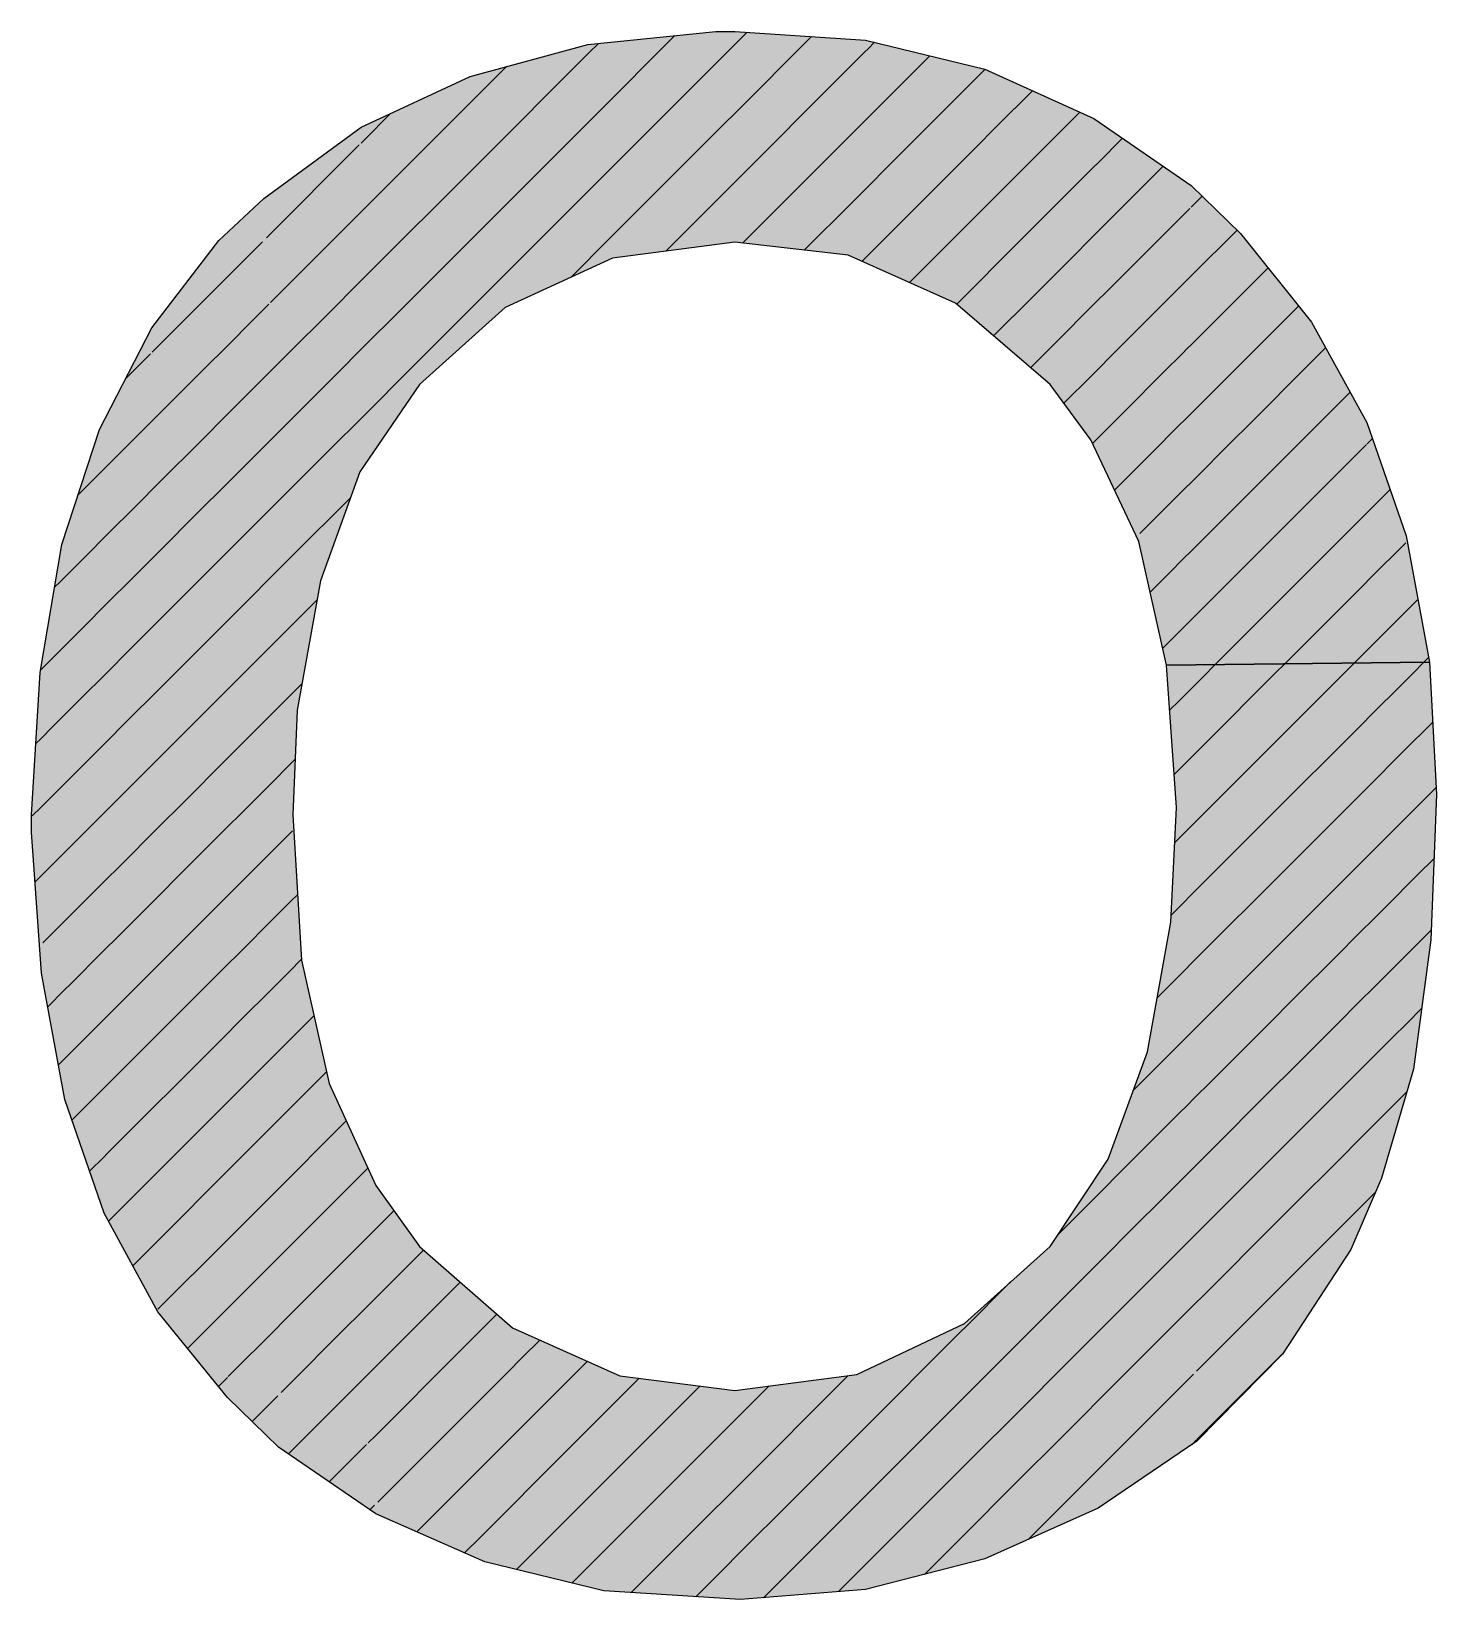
# Model space of a CAD drawing. Extents: x 0 to 7795, y 0 to 4205.
# Drawn here: x 7300.99 to 7308.21, y 682.16 to 690.22 of the extents above; entities that cross this region are included whole.
import ezdxf

# ---------------------------------------------------------------- set-up
doc = ezdxf.new("R2010")
doc.units = 0
doc.header["$MEASUREMENT"] = 0
doc.layers.add('MTH-CARIMBO-TXT1', color=1, linetype='CONTINUOUS')

msp = doc.modelspace()

# ---------------------------------------------------------------- linework, layer by layer
at = {"layer": 'MTH-CARIMBO-TXT1', "linetype": 'Continuous'}
for p, q in [((7303.891329, 689.793699), (7304.297132, 690.199502)), ((7304.604244, 690.153061), (7304.667917, 690.216733)), ((7304.604244, 689.799508), (7304.999373, 690.194636)), ((7303.827569, 690.083492), (7303.85468, 690.110603)), ((7303.85468, 690.110603), (7303.9033, 690.159224)), ((7304.520703, 690.069519), (7304.604244, 690.153061)), ((7305.170409, 690.012119), (7305.271516, 690.113226)), ((7305.271516, 690.113226), (7305.291372, 690.133082)), ((7305.291372, 690.133082), (7305.323105, 690.164815)), ((7303.262306, 689.871782), (7303.430376, 690.039853)), ((7303.308673, 689.564597), (7303.827569, 690.083492)), ((7304.369268, 689.918085), (7304.520703, 690.069519)), ((7305.381579, 689.869736), (7305.607334, 690.095491)), ((7305.471786, 689.606389), (7305.888813, 690.023416)), ((7304.604244, 689.445954), (7305.170409, 690.012119)), ((7303.21779, 689.827267), (7303.262306, 689.871782)), ((7303.927978, 689.476794), (7304.369268, 689.918085)), ((7305.24032, 689.728477), (7305.381579, 689.869736)), ((7305.95045, 689.7315), (7306.134497, 689.915547)), ((7302.699106, 689.662136), (7302.835426, 689.798456)), ((7302.764277, 689.373754), (7303.21779, 689.827267)), ((7303.665048, 689.567418), (7303.891329, 689.793699)), ((7304.549793, 689.745056), (7304.604244, 689.799508)), ((7306.011175, 689.438671), (7306.377768, 689.805264)), ((7304.073947, 689.26921), (7304.549793, 689.745056)), ((7304.644866, 689.133022), (7305.24032, 689.728477)), ((7305.838664, 689.619714), (7305.95045, 689.7315)), ((7302.196891, 689.159921), (7302.674305, 689.637335)), ((7302.683901, 689.646931), (7302.699106, 689.662136)), ((7306.473533, 689.547476), (7306.597322, 689.671265)), ((7303.147879, 689.403802), (7303.308673, 689.564597)), ((7303.355041, 689.257411), (7303.665048, 689.567418)), ((7305.209124, 689.343727), (7305.471786, 689.606389)), ((7305.561993, 689.343043), (7305.838664, 689.619714)), ((7306.447261, 689.521204), (7306.473533, 689.547476)), ((7303.502528, 689.051344), (7303.927978, 689.476794)), ((7306.0719, 689.145843), (7306.400665, 689.474608)), ((7306.400665, 689.474608), (7306.447261, 689.521204)), ((7306.507571, 689.227961), (7306.806951, 689.527341)), ((7302.829448, 689.085371), (7303.147879, 689.403802)), ((7304.249551, 689.091261), (7304.578882, 689.420592)), ((7304.578882, 689.420592), (7304.604244, 689.445954)), ((7305.788515, 689.216011), (7306.011175, 689.438671)), ((7302.682403, 689.29188), (7302.764277, 689.373754)), ((7304.961844, 689.096447), (7305.209124, 689.343727)), ((7305.257824, 689.038874), (7305.561993, 689.343043)), ((7306.541609, 688.908445), (7306.930765, 689.297601)), ((7306.930765, 689.297601), (7306.943991, 689.310827)), ((7306.950599, 689.317436), (7307.006996, 689.373832)), ((7302.218576, 688.828052), (7302.63073, 689.240207)), ((7302.63073, 689.240207), (7302.641436, 689.250913)), ((7302.641436, 689.250913), (7302.682403, 689.29188)), ((7303.077967, 688.980337), (7303.355041, 689.257411)), ((7303.964626, 689.15989), (7304.073947, 689.26921)), ((7306.444032, 689.164422), (7306.507571, 689.227961)), ((7301.953823, 688.916854), (7302.176976, 689.140006)), ((7303.761303, 688.956566), (7303.964626, 689.15989)), ((7305.6522, 689.079696), (7305.788515, 689.216011)), ((7305.745279, 688.819222), (7306.0719, 689.145843)), ((7306.331341, 689.051731), (7306.444032, 689.164422)), ((7306.952229, 688.965511), (7307.186411, 689.199694)), ((7302.680905, 688.936828), (7302.829448, 689.085371)), ((7305.502338, 688.929834), (7305.6522, 689.079696)), ((7302.894619, 688.796989), (7303.077967, 688.980337)), ((7303.401409, 688.950225), (7303.502528, 689.051344)), ((7306.132625, 688.853014), (7306.331341, 689.051731)), ((7307.215644, 688.875373), (7307.346063, 689.005793)), ((7301.609181, 688.572212), (7301.9382, 688.90123)), ((7301.9382, 688.90123), (7301.953823, 688.916854)), ((7302.606579, 688.862502), (7302.680905, 688.936828)), ((7303.008055, 688.556872), (7303.401409, 688.950225)), ((7306.440804, 688.80764), (7306.541609, 688.908445)), ((7306.869865, 688.883148), (7306.924789, 688.938071)), ((7306.924789, 688.938071), (7306.938941, 688.952224)), ((7306.938941, 688.952224), (7306.952229, 688.965511)), ((7302.190242, 688.799718), (7302.209313, 688.81879)), ((7302.24026, 688.496184), (7302.587155, 688.843078)), ((7302.587155, 688.843078), (7302.606579, 688.862502)), ((7305.935205, 688.655594), (7306.132625, 688.853014)), ((7306.575647, 688.588929), (7306.869865, 688.883148)), ((7306.953858, 688.613587), (7307.192154, 688.851883)), ((7307.192154, 688.851883), (7307.215644, 688.875373)), ((7301.956468, 688.565945), (7302.165927, 688.775404)), ((7302.165927, 688.775404), (7302.190242, 688.799718)), ((7302.679407, 688.581777), (7302.894619, 688.796989)), ((7306.262017, 688.628853), (7306.440804, 688.80764)), ((7307.22846, 688.534636), (7307.503555, 688.809731)), ((7302.571721, 688.474091), (7302.679407, 688.581777)), ((7306.193349, 688.560185), (7306.262017, 688.628853)), ((7306.437575, 688.450858), (7306.575647, 688.588929)), ((7306.905586, 688.565315), (7306.930483, 688.590212)), ((7306.930483, 688.590212), (7306.953858, 688.613587)), ((7307.578445, 688.531067), (7307.64262, 688.595243)), ((7301.475609, 688.438639), (7301.601257, 688.564287)), ((7301.611258, 688.220735), (7301.916834, 688.526311)), ((7301.916834, 688.526311), (7301.956468, 688.565945)), ((7302.225239, 688.481162), (7302.24026, 688.496184)), ((7302.677909, 688.226725), (7302.95979, 688.508607)), ((7302.95979, 688.508607), (7303.008055, 688.556872)), ((7306.12513, 688.491966), (7306.193349, 688.560185)), ((7306.808966, 688.468695), (7306.905586, 688.565315)), ((7307.178912, 688.485088), (7307.22846, 688.534636)), ((7307.241277, 688.193899), (7307.564247, 688.516869)), ((7307.564247, 688.516869), (7307.578445, 688.531067)), ((7302.154879, 688.410802), (7302.19431, 688.450234)), ((7302.19431, 688.450234), (7302.225239, 688.481162)), ((7302.261945, 688.164315), (7302.54358, 688.44595)), ((7302.54358, 688.44595), (7302.571721, 688.474091)), ((7306.296207, 688.30949), (7306.437575, 688.450858)), ((7306.609684, 688.269414), (7306.808966, 688.468695)), ((7306.955487, 688.261663), (7307.178912, 688.485088)), ((7301.959113, 688.215037), (7302.154879, 688.410802)), ((7307.5928, 688.191869), (7307.768181, 688.36725)), ((7306.443359, 688.103088), (7306.609684, 688.269414)), ((7306.922025, 688.228201), (7306.955487, 688.261663)), ((7301.34074, 687.950217), (7301.581001, 688.190478)), ((7301.581001, 688.190478), (7301.611258, 688.220735)), ((7301.895469, 688.151392), (7301.959113, 688.215037)), ((7302.536864, 688.08568), (7302.677909, 688.226725)), ((7306.748067, 688.054243), (7306.886384, 688.192559)), ((7306.886384, 688.192559), (7306.922025, 688.228201)), ((7307.16567, 688.118293), (7307.241277, 688.193899)), ((7307.553999, 688.153068), (7307.5928, 688.191869)), ((7301.613335, 687.869258), (7301.895469, 688.151392)), ((7302.14383, 688.0462), (7302.198379, 688.100749)), ((7302.198379, 688.100749), (7302.241165, 688.143535)), ((7302.241165, 688.143535), (7302.261945, 688.164315)), ((7306.957117, 687.909739), (7307.16567, 688.118293)), ((7307.254093, 687.853162), (7307.553999, 688.153068)), ((7307.607154, 687.85267), (7307.851849, 688.097365)), ((7307.856161, 688.101677), (7307.88279, 688.128306)), ((7301.961758, 687.864128), (7302.14383, 688.0462)), ((7302.283629, 687.832446), (7302.500004, 688.048821)), ((7302.500004, 688.048821), (7302.536864, 688.08568)), ((7306.643722, 687.949898), (7306.748067, 688.054243)), ((7301.229117, 687.838594), (7301.327138, 687.936615)), ((7301.327138, 687.936615), (7301.34074, 687.950217)), ((7306.556634, 687.862809), (7306.643722, 687.949898)), ((7301.560746, 687.816669), (7301.613335, 687.869258)), ((7301.874103, 687.776473), (7301.961758, 687.864128)), ((7306.867181, 687.819803), (7306.913567, 687.866189)), ((7306.913567, 687.866189), (7306.957117, 687.909739)), ((7307.152429, 687.751498), (7307.254093, 687.853162)), ((7307.543751, 687.789267), (7307.607154, 687.85267)), ((7307.862832, 687.754794), (7307.973704, 687.865666)), ((7301.342697, 687.598621), (7301.560746, 687.816669)), ((7301.615411, 687.517781), (7301.874103, 687.776473)), ((7302.202447, 687.751264), (7302.257091, 687.805907)), ((7302.257091, 687.805907), (7302.283629, 687.832446)), ((7302.502007, 687.69727), (7302.6288, 687.824063)), ((7306.687168, 687.63979), (7306.867181, 687.819803)), ((7307.266909, 687.512425), (7307.543751, 687.789267)), ((7302.132782, 687.681598), (7302.202447, 687.751264)), ((7302.456429, 687.651692), (7302.502007, 687.69727)), ((7306.958746, 687.557815), (7307.152429, 687.751498)), ((7307.621509, 687.513472), (7307.844879, 687.736842)), ((7307.844879, 687.736842), (7307.862832, 687.754794)), ((7301.964404, 687.51322), (7302.132782, 687.681598)), ((7302.305314, 687.500577), (7302.456429, 687.651692)), ((7301.146205, 687.402128), (7301.307721, 687.563644)), ((7301.307721, 687.563644), (7301.342697, 687.598621)), ((7306.905108, 687.504178), (7306.958746, 687.557815)), ((7307.869502, 687.407911), (7308.054387, 687.592796)), ((7301.54049, 687.44286), (7301.615411, 687.517781)), ((7301.852737, 687.401553), (7301.964404, 687.51322)), ((7302.206516, 687.401779), (7302.273016, 687.46828)), ((7302.273016, 687.46828), (7302.305314, 687.500577)), ((7306.739324, 687.338393), (7306.847978, 687.447047)), ((7306.847978, 687.447047), (7306.905108, 687.504178)), ((7307.139187, 687.384703), (7307.266909, 687.512425)), ((7307.533503, 687.425466), (7307.621509, 687.513472)), ((7301.107733, 687.363656), (7301.136156, 687.392079)), ((7301.136156, 687.392079), (7301.146205, 687.402128)), ((7301.344654, 687.247024), (7301.54049, 687.44286)), ((7301.617488, 687.166305), (7301.852737, 687.401553)), ((7302.121733, 687.316996), (7302.206516, 687.401779)), ((7306.960375, 687.205891), (7307.139187, 687.384703)), ((7307.279726, 687.171688), (7307.533503, 687.425466)), ((7307.635864, 687.174273), (7307.83791, 687.376319)), ((7307.83791, 687.376319), (7307.869502, 687.407911)), ((7301.967049, 687.162312), (7302.121733, 687.316996)), ((7302.412854, 687.254564), (7302.457474, 687.299183)), ((7308.060979, 687.245835), (7308.116034, 687.300889)), ((7301.288304, 687.190674), (7301.344654, 687.247024)), ((7302.326999, 687.168708), (7302.412854, 687.254564)), ((7306.89665, 687.142166), (7306.960375, 687.205891)), ((7307.876173, 687.061029), (7308.040245, 687.225101)), ((7308.040245, 687.225101), (7308.060979, 687.245835)), ((7301.148046, 687.050416), (7301.288304, 687.190674)), ((7301.520234, 687.069051), (7301.617488, 687.166305)), ((7301.831371, 687.026634), (7301.967049, 687.162312)), ((7302.210584, 687.052294), (7302.288942, 687.130652)), ((7302.288942, 687.130652), (7302.326999, 687.168708)), ((7306.828776, 687.074292), (7306.89665, 687.142166)), ((7307.125945, 687.017908), (7307.279726, 687.171688)), ((7307.523255, 687.061664), (7307.635864, 687.174273)), ((7301.118541, 687.020911), (7301.148046, 687.050416)), ((7301.346611, 686.895428), (7301.520234, 687.069051)), ((7302.110685, 686.952394), (7302.210584, 687.052294)), ((7306.803915, 687.049431), (7306.828776, 687.074292)), ((7307.292542, 686.830951), (7307.523255, 687.061664)), ((7307.83094, 687.015795), (7307.876173, 687.061029)), ((7301.035085, 686.937455), (7301.118541, 687.020911)), ((7301.619565, 686.814828), (7301.831371, 687.026634)), ((7306.962004, 686.853967), (7307.125945, 687.017908)), ((7307.650219, 686.835074), (7307.83094, 687.015795)), ((7308.065731, 686.897033), (7308.170955, 687.002257)), ((7301.268886, 686.817703), (7301.346611, 686.895428)), ((7301.969694, 686.811403), (7302.110685, 686.952394)), ((7308.026103, 686.857405), (7308.065731, 686.897033)), ((7301.149887, 686.698704), (7301.268886, 686.817703)), ((7301.499979, 686.695242), (7301.619565, 686.814828)), ((7301.810005, 686.651715), (7301.969694, 686.811403)), ((7302.304868, 686.793024), (7302.348683, 686.83684)), ((7302.348683, 686.83684), (7302.369279, 686.857435)), ((7302.369279, 686.857435), (7302.379982, 686.868139)), ((7306.888192, 686.780154), (7306.962004, 686.853967)), ((7307.112704, 686.651112), (7307.292542, 686.830951)), ((7307.513007, 686.697863), (7307.650219, 686.835074)), ((7307.882844, 686.714146), (7308.026103, 686.857405)), ((7302.214653, 686.702809), (7302.304868, 686.793024)), ((7306.839656, 686.731618), (7306.888192, 686.780154)), ((7301.034847, 686.583663), (7301.100926, 686.649743)), ((7301.100926, 686.649743), (7301.149887, 686.698704)), ((7301.348568, 686.543831), (7301.499979, 686.695242)), ((7301.621641, 686.463351), (7301.810005, 686.651715)), ((7302.099636, 686.587792), (7302.214653, 686.702809)), ((7306.963634, 686.502043), (7307.112704, 686.651112)), ((7307.305358, 686.490214), (7307.513007, 686.697863)), ((7307.664574, 686.495876), (7307.82397, 686.655272)), ((7307.82397, 686.655272), (7307.882844, 686.714146)), ((7308.070483, 686.548232), (7308.161983, 686.639732)), ((7308.161983, 686.639732), (7308.176993, 686.654742)), ((7308.176993, 686.654742), (7308.192256, 686.670004)), ((7301.013326, 686.562142), (7301.034847, 686.583663)), ((7301.972339, 686.460495), (7302.099636, 686.587792)), ((7301.249469, 686.444733), (7301.348568, 686.543831)), ((7302.320794, 686.455397), (7302.345006, 686.479609)), ((7306.879734, 686.418143), (7306.963634, 686.502043)), ((7307.099462, 686.284317), (7307.305358, 686.490214)), ((7307.502759, 686.334062), (7307.664574, 686.495876)), ((7307.889515, 686.367264), (7308.011961, 686.48971)), ((7308.011961, 686.48971), (7308.070483, 686.548232)), ((7301.151729, 686.346992), (7301.249469, 686.444733)), ((7301.479723, 686.321433), (7301.621641, 686.463351)), ((7301.788639, 686.276796), (7301.972339, 686.460495)), ((7302.218721, 686.353324), (7302.320794, 686.455397)), ((7306.863226, 686.401635), (7306.879734, 686.418143)), ((7301.083312, 686.278575), (7301.151729, 686.346992)), ((7301.350525, 686.192235), (7301.479723, 686.321433)), ((7302.088587, 686.22319), (7302.218721, 686.353324)), ((7307.318174, 686.149477), (7307.502759, 686.334062)), ((7307.817001, 686.294749), (7307.889515, 686.367264)), ((7308.178835, 686.30303), (7308.21067, 686.334865)), ((7301.036546, 686.23181), (7301.083312, 686.278575)), ((7301.623718, 686.111874), (7301.788639, 686.276796)), ((7306.965263, 686.150119), (7307.099462, 686.284317)), ((7307.678928, 686.156677), (7307.817001, 686.294749)), ((7308.075235, 686.199431), (7308.147526, 686.271721)), ((7308.147526, 686.271721), (7308.178835, 686.30303)), ((7300.992928, 686.188191), (7301.036546, 686.23181)), ((7301.230052, 686.071762), (7301.350525, 686.192235)), ((7301.974984, 686.109587), (7302.088587, 686.22319)), ((7307.492512, 685.97026), (7307.678928, 686.156677)), ((7307.997819, 686.122014), (7308.075235, 686.199431)), ((7301.459467, 685.947624), (7301.623718, 686.111874)), ((7301.767274, 685.901877), (7301.974984, 686.109587)), ((7302.22279, 686.003839), (7302.331231, 686.112281)), ((7306.880705, 686.06556), (7306.965263, 686.150119)), ((7307.08622, 685.917522), (7307.318174, 686.149477)), ((7307.896186, 686.020381), (7307.997819, 686.122014)), ((7301.065697, 685.907407), (7301.15357, 685.99528)), ((7301.15357, 685.99528), (7301.230052, 686.071762)), ((7302.077539, 685.858589), (7302.22279, 686.003839)), ((7306.866237, 686.051092), (7306.880705, 686.06556)), ((7307.810031, 685.934226), (7307.896186, 686.020381)), ((7301.352482, 685.840638), (7301.459467, 685.947624)), ((7306.966892, 685.798194), (7307.08622, 685.917522)), ((7307.330991, 685.80874), (7307.492512, 685.97026)), ((7307.693283, 685.817479), (7307.810031, 685.934226)), ((7308.133068, 685.90371), (7308.180676, 685.951318)), ((7308.180676, 685.951318), (7308.199506, 685.970148)), ((7301.006841, 685.848551), (7301.038246, 685.879956)), ((7301.038246, 685.879956), (7301.065697, 685.907407)), ((7301.210635, 685.698792), (7301.352482, 685.840638)), ((7301.625795, 685.760398), (7301.767274, 685.901877)), ((7301.977629, 685.758678), (7302.077539, 685.858589)), ((7307.983677, 685.754318), (7308.079987, 685.850629)), ((7308.079987, 685.850629), (7308.133068, 685.90371)), ((7301.439212, 685.573815), (7301.625795, 685.760398)), ((7301.745908, 685.526957), (7301.977629, 685.758678)), ((7302.322912, 685.750408), (7302.357657, 685.785154)), ((7306.891704, 685.723006), (7306.966892, 685.798194)), ((7307.072978, 685.550727), (7307.330991, 685.80874)), ((7307.482264, 685.606459), (7307.693283, 685.817479)), ((7307.902857, 685.673499), (7307.983677, 685.754318)), ((7301.155412, 685.643568), (7301.210635, 685.698792)), ((7302.226858, 685.654354), (7302.322912, 685.750408)), ((7306.847381, 685.678683), (7306.891704, 685.723006)), ((7307.803061, 685.573703), (7307.902857, 685.673499)), ((7301.048082, 685.536239), (7301.155412, 685.643568)), ((7302.06649, 685.493987), (7302.226858, 685.654354)), ((7307.343807, 685.468002), (7307.482264, 685.606459)), ((7308.118611, 685.535699), (7308.182518, 685.599606)), ((7301.354439, 685.489042), (7301.439212, 685.573815)), ((7301.627871, 685.408921), (7301.745908, 685.526957)), ((7306.968522, 685.44627), (7307.072978, 685.550727)), ((7307.707638, 685.47828), (7307.803061, 685.573703)), ((7308.08474, 685.501828), (7308.118611, 685.535699)), ((7301.191218, 685.325821), (7301.354439, 685.489042)), ((7301.980274, 685.40777), (7302.06649, 685.493987)), ((7302.314593, 685.388536), (7302.37767, 685.451613)), ((7306.902704, 685.380452), (7306.968522, 685.44627)), ((7307.059737, 685.183932), (7307.343807, 685.468002)), ((7307.472016, 685.242658), (7307.707638, 685.47828)), ((7307.969534, 685.386623), (7308.08474, 685.501828)), ((7301.418956, 685.200006), (7301.627871, 685.408921)), ((7301.724542, 685.152038), (7301.980274, 685.40777)), ((7302.230927, 685.30487), (7302.314593, 685.388536)), ((7306.860761, 685.33851), (7306.902704, 685.380452)), ((7307.909527, 685.326616), (7307.969534, 685.386623)), ((7301.072448, 685.207051), (7301.157253, 685.291856)), ((7301.157253, 685.291856), (7301.191218, 685.325821)), ((7302.055442, 685.129385), (7302.230927, 685.30487)), ((7306.775765, 685.253514), (7306.860761, 685.33851)), ((7307.796092, 685.21318), (7307.909527, 685.326616)), ((7301.356396, 685.137445), (7301.418956, 685.200006)), ((7307.356623, 685.127265), (7307.472016, 685.242658)), ((7307.721993, 685.139081), (7307.796092, 685.21318)), ((7308.104153, 685.167688), (7308.135172, 685.198707)), ((7301.171801, 684.95285), (7301.356396, 685.137445)), ((7301.629948, 685.057444), (7301.724542, 685.152038)), ((7301.982919, 685.056862), (7302.055442, 685.129385)), ((7302.360445, 685.080834), (7302.419116, 685.139506)), ((7302.419116, 685.139506), (7302.441661, 685.162051)), ((7306.970151, 685.094346), (7307.059737, 685.183932)), ((7307.046495, 684.817137), (7307.356623, 685.127265)), ((7307.461768, 684.878856), (7307.721993, 685.139081)), ((7307.955392, 685.018927), (7308.089492, 685.153027)), ((7308.089492, 685.153027), (7308.104153, 685.167688)), ((7301.3987, 684.826197), (7301.629948, 685.057444)), ((7301.703176, 684.777119), (7301.982919, 685.056862)), ((7302.234995, 684.955385), (7302.306274, 685.026664)), ((7302.306274, 685.026664), (7302.360445, 685.080834)), ((7306.877732, 685.001927), (7306.913703, 685.037898)), ((7306.913703, 685.037898), (7306.970151, 685.094346)), ((7301.159095, 684.940144), (7301.171801, 684.95285)), ((7302.044393, 684.764783), (7302.234995, 684.955385)), ((7306.740178, 684.864373), (7306.877732, 685.001927)), ((7307.789122, 684.852657), (7307.916198, 684.979733)), ((7307.916198, 684.979733), (7307.955392, 685.018927)), ((7301.127369, 684.908418), (7301.159095, 684.940144)), ((7302.460855, 684.827691), (7302.506253, 684.873089)), ((7306.653398, 684.777594), (7306.740178, 684.864373)), ((7307.36944, 684.786528), (7307.461768, 684.878856)), ((7301.196769, 684.624265), (7301.358353, 684.785849)), ((7301.358353, 684.785849), (7301.3987, 684.826197)), ((7302.342712, 684.709548), (7302.460855, 684.827691)), ((7306.97178, 684.742422), (7307.046495, 684.817137)), ((7307.033253, 684.450342), (7307.36944, 684.786528)), ((7307.45152, 684.515055), (7307.736348, 684.799883)), ((7307.736348, 684.799883), (7307.789122, 684.852657)), ((7301.378445, 684.452387), (7301.632025, 684.705968)), ((7301.632025, 684.705968), (7301.703176, 684.777119)), ((7301.68181, 684.4022), (7301.985564, 684.705953)), ((7301.985564, 684.705953), (7302.044393, 684.764783)), ((7302.297955, 684.664791), (7302.342712, 684.709548)), ((7306.924702, 684.695344), (7306.97178, 684.742422)), ((7307.94125, 684.651232), (7308.058371, 684.768352)), ((7302.239064, 684.6059), (7302.297955, 684.664791)), ((7306.779982, 684.550624), (7306.894702, 684.665344)), ((7306.894702, 684.665344), (7306.924702, 684.695344)), ((7307.782152, 684.492134), (7307.922869, 684.632851)), ((7307.922869, 684.632851), (7307.94125, 684.651232)), ((7302.033345, 684.400181), (7302.239064, 684.6059)), ((7302.502594, 684.515877), (7302.547098, 684.560381)), ((7302.547098, 684.560381), (7302.607394, 684.620677)), ((7306.555041, 684.325683), (7306.779982, 684.550624)), ((7302.324979, 684.338261), (7302.502594, 684.515877)), ((7307.382256, 684.445791), (7307.45152, 684.515055)), ((7307.750702, 684.460684), (7307.782152, 684.492134)), ((7301.287683, 684.361626), (7301.36031, 684.434252)), ((7301.36031, 684.434252), (7301.378445, 684.452387)), ((7301.634101, 684.354491), (7301.68181, 684.4022)), ((7301.988209, 684.355045), (7302.033345, 684.400181)), ((7306.935702, 684.35279), (7306.973409, 684.390498)), ((7306.973409, 684.390498), (7307.033253, 684.450342)), ((7307.020012, 684.083547), (7307.382256, 684.445791)), ((7307.441272, 684.151254), (7307.750702, 684.460684)), ((7301.384778, 684.105167), (7301.634101, 684.354491)), ((7301.660445, 684.027281), (7301.988209, 684.355045)), ((7302.243132, 684.256415), (7302.289636, 684.302919)), ((7302.289636, 684.302919), (7302.324979, 684.338261)), ((7302.581591, 684.24132), (7302.718313, 684.378042)), ((7306.520378, 684.29102), (7306.555041, 684.325683)), ((7306.819786, 684.236875), (7306.911673, 684.328761)), ((7306.911673, 684.328761), (7306.935702, 684.35279)), ((7302.022296, 684.035579), (7302.243132, 684.256415)), ((7302.544333, 684.204062), (7302.581591, 684.24132)), ((7306.266781, 684.037423), (7306.520378, 684.29102)), ((7306.639616, 684.056705), (7306.819786, 684.236875)), ((7307.775182, 684.131611), (7307.897778, 684.254206)), ((7302.307246, 683.966975), (7302.544333, 684.204062)), ((7302.758951, 684.065127), (7302.852292, 684.158468)), ((7307.395072, 684.105054), (7307.441272, 684.151254)), ((7302.616084, 683.92226), (7302.758951, 684.065127)), ((7306.975039, 684.038574), (7307.020012, 684.083547)), ((7307.00677, 683.716752), (7307.395072, 684.105054)), ((7307.431024, 683.787452), (7307.765057, 684.121486)), ((7307.765057, 684.121486), (7307.775182, 684.131611)), ((7301.509363, 683.876199), (7301.636178, 684.003014)), ((7301.636178, 684.003014), (7301.660445, 684.027281)), ((7301.639079, 683.652361), (7301.990854, 684.004137)), ((7301.990854, 684.004137), (7302.022296, 684.035579)), ((7306.509756, 683.926845), (7306.639616, 684.056705)), ((7306.85959, 683.923125), (7306.928643, 683.992179)), ((7306.928643, 683.992179), (7306.946701, 684.010236)), ((7306.946701, 684.010236), (7306.975039, 684.038574)), ((7302.011248, 683.670977), (7302.247201, 683.90693)), ((7302.247201, 683.90693), (7302.281318, 683.941047)), ((7302.281318, 683.941047), (7302.307246, 683.966975)), ((7302.586072, 683.892248), (7302.616084, 683.92226)), ((7302.758951, 683.711574), (7302.975347, 683.92797)), ((7302.975347, 683.92797), (7302.98989, 683.942512)), ((7302.98989, 683.942512), (7303.004234, 683.956857)), ((7306.276984, 683.694073), (7306.509756, 683.926845)), ((7306.724192, 683.787727), (7306.85959, 683.923125)), ((7302.289513, 683.595688), (7302.586072, 683.892248)), ((7303.050615, 683.649684), (7303.192796, 683.791865)), ((7305.786555, 683.557197), (7306.022018, 683.79266)), ((7306.499135, 683.56267), (7306.724192, 683.787727)), ((7306.993528, 683.349957), (7307.407889, 683.764317)), ((7307.407889, 683.764317), (7307.431024, 683.787452)), ((7301.993499, 683.653228), (7302.011248, 683.670977)), ((7302.650577, 683.6032), (7302.758951, 683.711574)), ((7306.1373, 683.554389), (7306.276984, 683.694073)), ((7306.899394, 683.609376), (7306.945614, 683.655596)), ((7306.945614, 683.655596), (7306.957701, 683.667683)), ((7306.957701, 683.667683), (7306.976668, 683.68665)), ((7306.976668, 683.68665), (7307.00677, 683.716752)), ((7301.791357, 683.451086), (7301.993499, 683.653228)), ((7302.251269, 683.557445), (7302.272999, 683.579175)), ((7302.271779, 683.224402), (7302.627811, 683.580433)), ((7302.272999, 683.579175), (7302.289513, 683.595688)), ((7302.627811, 683.580433), (7302.650577, 683.6032)), ((7302.906473, 683.505543), (7303.050615, 683.649684)), ((7303.111339, 683.356855), (7303.381358, 683.626874)), ((7306.808767, 683.518749), (7306.899394, 683.609376)), ((7302.000199, 683.306375), (7302.251269, 683.557445)), ((7302.758951, 683.35802), (7302.906473, 683.505543)), ((7303.513838, 683.4058), (7303.602178, 683.49414)), ((7305.244086, 683.014728), (7305.77036, 683.541002)), ((7305.77036, 683.541002), (7305.786555, 683.557197)), ((7305.814678, 683.231767), (7306.1373, 683.554389)), ((7306.33176, 683.395295), (7306.499135, 683.56267)), ((7306.488513, 683.198495), (7306.808767, 683.518749)), ((7306.980287, 682.983162), (7307.420705, 683.42358)), ((7302.68507, 683.284139), (7302.758951, 683.35802)), ((7302.837599, 683.083115), (7303.111339, 683.356855)), ((7303.433935, 683.325897), (7303.513838, 683.4058)), ((7303.605124, 683.143533), (7303.846691, 683.3851)), ((7306.043713, 683.107248), (7306.33176, 683.395295)), ((7306.978297, 683.334726), (7306.993528, 683.349957)), ((7301.94996, 683.256136), (7301.996144, 683.30232)), ((7302.309944, 682.909013), (7302.66955, 683.268619)), ((7302.66955, 683.268619), (7302.68507, 683.284139)), ((7303.172064, 683.064027), (7303.433935, 683.325897)), ((7304.05312, 683.237975), (7304.113077, 683.297932)), ((7304.176938, 683.00824), (7304.426905, 683.258207)), ((7304.6084, 683.086149), (7304.781181, 683.258929)), ((7304.617956, 682.742151), (7305.188009, 683.312205)), ((7306.893343, 683.249771), (7306.939198, 683.295627)), ((7306.939198, 683.295627), (7306.962584, 683.319013)), ((7302.123158, 683.075781), (7302.255338, 683.20796)), ((7303.69641, 682.881266), (7304.005092, 683.189947)), ((7304.005092, 683.189947), (7304.05312, 683.237975)), ((7305.561302, 682.978391), (7305.814678, 683.231767)), ((7306.386536, 683.096518), (7306.488513, 683.198495)), ((7306.477891, 682.83432), (7306.893343, 683.249771)), ((7303.386629, 682.925037), (7303.605124, 683.143533)), ((7305.842802, 682.906337), (7306.043713, 683.107248)), ((7305.950125, 682.660107), (7306.386536, 683.096518)), ((7302.758951, 683.004467), (7302.837599, 683.083115)), ((7302.768725, 682.660688), (7303.172064, 683.064027)), ((7304.300756, 682.778505), (7304.6084, 683.086149)), ((7304.895257, 682.665899), (7305.244086, 683.014728)), ((7302.519573, 682.765089), (7302.711289, 682.956805)), ((7302.719563, 682.965079), (7302.758951, 683.004467)), ((7303.976704, 682.808006), (7304.176938, 683.00824)), ((7305.257861, 682.674949), (7305.561302, 682.978391)), ((7306.953506, 682.956381), (7306.977918, 682.980793)), ((7303.232789, 682.771198), (7303.386629, 682.925037)), ((7303.339322, 682.524178), (7303.69641, 682.881266)), ((7305.352244, 682.41578), (7305.842802, 682.906337)), ((7302.969631, 682.50804), (7303.232789, 682.771198)), ((7303.787697, 682.618999), (7303.976704, 682.808006)), ((7303.948317, 682.426066), (7304.300756, 682.778505)), ((7306.11323, 682.469658), (7306.441312, 682.79774)), ((7306.441312, 682.79774), (7306.477891, 682.83432)), ((7304.424575, 682.54877), (7304.617956, 682.742151)), ((7302.729202, 682.621164), (7302.753028, 682.64499)), ((7303.482971, 682.314273), (7303.787697, 682.618999)), ((7304.627511, 682.398153), (7304.895257, 682.665899)), ((7304.752508, 682.169596), (7305.257861, 682.674949)), ((7305.870925, 682.580907), (7305.950125, 682.660107)), ((7304.071667, 682.195862), (7304.424575, 682.54877)), ((7305.57996, 682.289941), (7305.870925, 682.580907)), ((7303.215154, 682.40001), (7303.293514, 682.478369)), ((7303.293514, 682.478369), (7303.339322, 682.524178)), ((7303.878983, 682.356732), (7303.948317, 682.426066)), ((7304.548393, 682.319035), (7304.627511, 682.398153)), ((7305.271635, 682.335171), (7305.352244, 682.41578)), ((7303.7672, 682.244949), (7303.878983, 682.356732)), ((7304.404007, 682.174649), (7304.548393, 682.319035)), ((7305.137389, 682.200924), (7305.271635, 682.335171))]:
    msp.add_line(p, q, dxfattribs=at)
msp.add_lwpolyline([(7308.175298, 686.978641), (7308.212652, 686.298796), (7308.182768, 685.551714), (7308.093118, 684.886811), (7307.92876, 684.326499), (7307.771873, 683.960429), (7307.420744, 683.42253), (7306.979966, 682.97428), (7306.47195, 682.630623), (7305.889226, 682.369144), (7305.276618, 682.212256), (7304.634128, 682.159961), (7303.93187, 682.204786), (7303.319263, 682.354202), (7302.758951, 682.600739), (7302.258406, 682.944397), (7301.996927, 683.198405), (7301.638328, 683.639184), (7301.361907, 684.1472), (7301.160195, 684.729924), (7301.040662, 685.379885), (7300.988366, 686.104555), (7300.988366, 686.194205), (7301.033191, 686.926346), (7301.145253, 687.583778), (7301.339495, 688.173973), (7301.608444, 688.69693), (7301.952102, 689.14518), (7302.183698, 689.361834), (7302.684243, 689.727904), (7303.244555, 689.989383), (7303.849691, 690.153741), (7304.507124, 690.220978), (7304.604244, 690.220978), (7305.276618, 690.176153), (7305.889226, 690.026737), (7306.449538, 689.772729), (7306.950083, 689.429071), (7307.204091, 689.182534), (7307.570161, 688.726814), (7307.854052, 688.211327), (7308.055764, 687.628603), (7308.175298, 686.978641), (7306.823079, 686.9637), (7306.681133, 687.59872), (7306.434596, 688.121677), (7306.225413, 688.405568), (7305.739809, 688.823934), (7305.186969, 689.070472), (7304.604244, 689.137709), (7303.976695, 689.05553), (7303.423854, 688.801522), (7302.983076, 688.405568), (7302.676772, 687.957319), (7302.47506, 687.397007), (7302.355527, 686.732104), (7302.333114, 686.194205), (7302.377939, 685.447123), (7302.519885, 684.812103), (7302.758951, 684.289145), (7302.983076, 683.975371), (7303.461208, 683.557005), (7304.014049, 683.310467), (7304.604244, 683.235759), (7305.231793, 683.317938), (7305.784634, 683.579417), (7306.225413, 683.975371), (7306.524246, 684.42362), (7306.725958, 684.976461), (7306.845491, 685.641364), (7306.875374, 686.231559), (7306.823079, 686.9637), (7308.175298, 686.978641)], dxfattribs=at)
for points in [[(7304.507124, 690.220978), (7303.976695, 689.05553), (7303.849691, 690.153741)], [(7304.507124, 690.220978), (7304.604244, 689.137709), (7303.976695, 689.05553)], [(7304.604244, 690.220978), (7304.604244, 689.137709), (7304.507124, 690.220978)], [(7304.604244, 690.220978), (7305.276618, 690.176153), (7304.604244, 689.137709)], [(7303.849691, 690.153741), (7303.423854, 688.801522), (7303.244555, 689.989383)], [(7303.849691, 690.153741), (7303.976695, 689.05553), (7303.423854, 688.801522)], [(7305.276618, 690.176153), (7305.186969, 689.070472), (7304.604244, 689.137709)], [(7305.739809, 688.823934), (7305.186969, 689.070472), (7305.276618, 690.176153)], [(7305.889226, 690.026737), (7305.739809, 688.823934), (7305.276618, 690.176153)], [(7306.225413, 688.405568), (7305.739809, 688.823934), (7305.889226, 690.026737)], [(7306.449538, 689.772729), (7306.225413, 688.405568), (7305.889226, 690.026737)], [(7303.244555, 689.989383), (7302.983076, 688.405568), (7302.684243, 689.727904)], [(7303.244555, 689.989383), (7303.423854, 688.801522), (7302.983076, 688.405568)], [(7302.684243, 689.727904), (7302.355527, 686.732104), (7302.183698, 689.361834)], [(7302.47506, 687.397007), (7302.355527, 686.732104), (7302.684243, 689.727904)], [(7302.676772, 687.957319), (7302.47506, 687.397007), (7302.684243, 689.727904)], [(7302.684243, 689.727904), (7302.983076, 688.405568), (7302.676772, 687.957319)], [(7306.449538, 689.772729), (7306.434596, 688.121677), (7306.225413, 688.405568)], [(7306.681133, 687.59872), (7306.434596, 688.121677), (7306.449538, 689.772729)], [(7306.950083, 689.429071), (7306.681133, 687.59872), (7306.449538, 689.772729)], [(7306.823079, 686.9637), (7306.681133, 687.59872), (7306.950083, 689.429071)], [(7308.175298, 686.978641), (7306.823079, 686.9637), (7306.950083, 689.429071)], [(7308.175298, 686.978641), (7306.950083, 689.429071), (7307.204091, 689.182534)], [(7301.952102, 689.14518), (7302.183698, 689.361834), (7301.996927, 683.198405)], [(7301.996927, 683.198405), (7302.183698, 689.361834), (7302.258406, 682.944397)], [(7302.355527, 686.732104), (7302.333114, 686.194205), (7302.183698, 689.361834)], [(7302.183698, 689.361834), (7302.333114, 686.194205), (7302.258406, 682.944397)], [(7301.608444, 688.69693), (7301.952102, 689.14518), (7301.638328, 683.639184)], [(7301.638328, 683.639184), (7301.952102, 689.14518), (7301.996927, 683.198405)], [(7308.175298, 686.978641), (7307.204091, 689.182534), (7307.570161, 688.726814)], [(7301.339495, 688.173973), (7301.608444, 688.69693), (7301.361907, 684.1472)], [(7301.361907, 684.1472), (7301.608444, 688.69693), (7301.638328, 683.639184)], [(7308.175298, 686.978641), (7307.570161, 688.726814), (7307.854052, 688.211327)], [(7301.145253, 687.583778), (7301.339495, 688.173973), (7301.160195, 684.729924)], [(7301.160195, 684.729924), (7301.339495, 688.173973), (7301.361907, 684.1472)], [(7308.175298, 686.978641), (7307.854052, 688.211327), (7308.055764, 687.628603)], [(7301.033191, 686.926346), (7301.145253, 687.583778), (7301.040662, 685.379885)], [(7301.040662, 685.379885), (7301.145253, 687.583778), (7301.160195, 684.729924)], [(7306.875374, 686.231559), (7306.823079, 686.9637), (7308.175298, 686.978641)], [(7306.979966, 682.97428), (7306.875374, 686.231559), (7308.175298, 686.978641)], [(7307.420744, 683.42253), (7306.979966, 682.97428), (7308.175298, 686.978641)], [(7307.771873, 683.960429), (7307.420744, 683.42253), (7308.175298, 686.978641)], [(7307.92876, 684.326499), (7307.771873, 683.960429), (7308.175298, 686.978641)], [(7308.093118, 684.886811), (7307.92876, 684.326499), (7308.175298, 686.978641)], [(7308.182768, 685.551714), (7308.093118, 684.886811), (7308.175298, 686.978641)], [(7308.212652, 686.298796), (7308.182768, 685.551714), (7308.175298, 686.978641)], [(7300.988366, 686.104555), (7301.033191, 686.926346), (7301.040662, 685.379885)], [(7300.988366, 686.104555), (7300.988366, 686.194205), (7301.033191, 686.926346)], [(7302.333114, 686.194205), (7302.377939, 685.447123), (7302.258406, 682.944397)], [(7306.845491, 685.641364), (7306.875374, 686.231559), (7306.979966, 682.97428)], [(7306.725958, 684.976461), (7306.845491, 685.641364), (7306.979966, 682.97428)], [(7302.258406, 682.944397), (7302.377939, 685.447123), (7302.758951, 682.600739)], [(7302.377939, 685.447123), (7302.519885, 684.812103), (7302.758951, 682.600739)], [(7306.725958, 684.976461), (7306.979966, 682.97428), (7306.524246, 684.42362)], [(7302.758951, 684.289145), (7302.758951, 682.600739), (7302.519885, 684.812103)], [(7306.524246, 684.42362), (7306.47195, 682.630623), (7306.225413, 683.975371)], [(7306.524246, 684.42362), (7306.979966, 682.97428), (7306.47195, 682.630623)], [(7302.983076, 683.975371), (7302.758951, 682.600739), (7302.758951, 684.289145)], [(7302.983076, 683.975371), (7303.319263, 682.354202), (7302.758951, 682.600739)], [(7303.461208, 683.557005), (7303.319263, 682.354202), (7302.983076, 683.975371)], [(7306.225413, 683.975371), (7305.889226, 682.369144), (7305.784634, 683.579417)], [(7306.225413, 683.975371), (7306.47195, 682.630623), (7305.889226, 682.369144)], [(7305.784634, 683.579417), (7305.276618, 682.212256), (7305.231793, 683.317938)], [(7305.784634, 683.579417), (7305.889226, 682.369144), (7305.276618, 682.212256)], [(7303.461208, 683.557005), (7303.93187, 682.204786), (7303.319263, 682.354202)], [(7304.014049, 683.310467), (7303.93187, 682.204786), (7303.461208, 683.557005)], [(7304.014049, 683.310467), (7304.634128, 682.159961), (7303.93187, 682.204786)], [(7304.604244, 683.235759), (7304.634128, 682.159961), (7304.014049, 683.310467)], [(7305.231793, 683.317938), (7304.634128, 682.159961), (7304.604244, 683.235759)], [(7305.231793, 683.317938), (7305.276618, 682.212256), (7304.634128, 682.159961)]]:
    msp.add_solid(points, dxfattribs=at)

doc.saveas('drawing.dxf')
